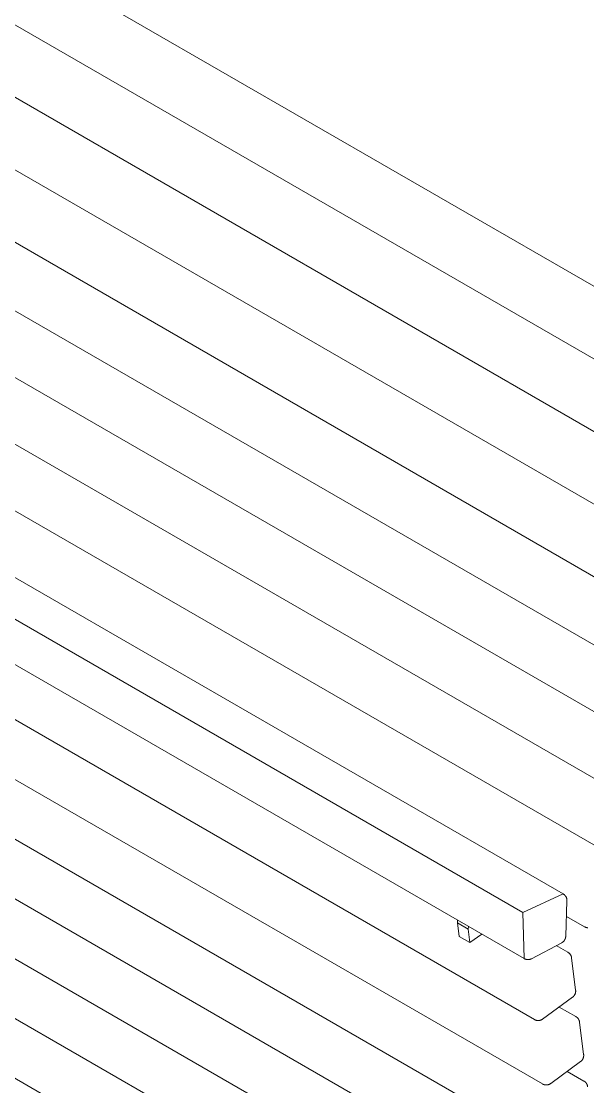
# Model space of a CAD drawing. Header units: millimetres. Extents: x -273 to 4197, y -77 to 2867.
# Drawn here: x 3436 to 3808, y 847 to 1547 of the extents above; entities that cross this region are included whole.
import ezdxf

# ---------------------------------------------------------------- set-up
doc = ezdxf.new("R2010")
doc.units = ezdxf.units.MM
doc.layers.add('ZANO_R', color=7, linetype='Continuous', lineweight=0)

msp = doc.modelspace()

# ---------------------------------------------------------------- linework, layer by layer
at = {"layer": 'ZANO_R'}
for p, q in [((2881.03, 1910.39), (4146.75, 1179.63)), ((2841.47, 1885.62), (4107.19, 1154.85)), ((2801.9, 1860.85), (4067.62, 1130.08)), ((2762.34, 1836.07), (4028.06, 1105.31)), ((2722.78, 1811.3), (3988.5, 1080.54)), ((2684.6, 1788.3), (3950.33, 1057.53)), ((2645.04, 1767.39), (3910.76, 1036.62)), ((2605.48, 1746.47), (3871.2, 1015.71)), ((2565.92, 1725.56), (3831.64, 994.8)), ((2526.35, 1704.65), (3792.07, 973.89)), ((2499.84, 1692.52), (3765.56, 961.76)), ((3766.46, 931.45), (2500.74, 1662.21)), ((3773.15, 891.43), (2507.43, 1622.19)), ((3778.42, 849.15), (2512.69, 1579.91)), ((3783.68, 806.87), (2517.96, 1537.64)), ((3788.95, 764.59), (2523.23, 1495.36)), ((3794.21, 722.32), (2528.49, 1453.08)), ((3799.48, 680.04), (2533.76, 1410.8)), ((3804.74, 637.76), (2539.02, 1368.53)), ((3765.56, 961.76), (3792.07, 973.89)), ((3792.07, 973.89), (3792.22, 973.8)), ((3792.22, 973.8), (3792.36, 973.71)), ((3792.36, 973.71), (3792.5, 973.61)), ((3792.5, 973.61), (3792.64, 973.51)), ((3792.64, 973.51), (3792.77, 973.41)), ((3792.77, 973.41), (3792.9, 973.3)), ((3792.9, 973.3), (3793.02, 973.18)), ((3793.02, 973.18), (3793.14, 973.06)), ((3793.14, 973.06), (3793.26, 972.94)), ((3793.26, 972.94), (3793.37, 972.81)), ((3793.37, 972.81), (3793.48, 972.68)), ((3793.48, 972.68), (3793.58, 972.55)), ((3793.58, 972.55), (3793.68, 972.41)), ((3793.68, 972.41), (3793.78, 972.27)), ((3794.57, 969.38), (3793.74, 946.06)), ((3793.78, 972.27), (3793.86, 972.13)), ((3793.86, 972.13), (3793.95, 971.98)), ((3793.95, 971.98), (3794.03, 971.83)), ((3794.03, 971.83), (3794.1, 971.68)), ((3794.1, 971.68), (3794.17, 971.53)), ((3794.17, 971.53), (3794.24, 971.37)), ((3794.24, 971.37), (3794.29, 971.21)), ((3794.29, 971.21), (3794.35, 971.05)), ((3794.35, 971.05), (3794.4, 970.89)), ((3794.4, 970.89), (3794.44, 970.72)), ((3794.44, 970.72), (3794.47, 970.56)), ((3794.47, 970.56), (3794.5, 970.39)), ((3794.5, 970.39), (3794.53, 970.22)), ((3794.53, 970.22), (3794.55, 970.06)), ((3794.55, 970.06), (3794.56, 969.89)), ((3794.56, 969.89), (3794.57, 969.72)), ((3794.57, 969.72), (3794.57, 969.55)), ((3794.57, 969.55), (3794.57, 969.38)), ((3766.46, 931.45), (3765.56, 961.76)), ((3806.02, 952.36), (3794.21, 959.18)), ((3722.74, 954.83), (3722.81, 956.65)), ((3723.8, 945.99), (3722.74, 954.83)), ((3722.74, 954.83), (3729.81, 950.74)), ((3729.81, 950.74), (3729.88, 952.57)), ((3806.17, 952.28), (3806.02, 952.36)), ((3806.33, 952.2), (3806.17, 952.28)), ((3806.49, 952.12), (3806.33, 952.2)), ((3806.65, 952.05), (3806.49, 952.12)), ((3806.81, 951.99), (3806.65, 952.05)), ((3806.97, 951.94), (3806.81, 951.99)), ((3807.14, 951.88), (3806.97, 951.94)), ((3807.31, 951.84), (3807.14, 951.88)), ((3807.48, 951.8), (3807.31, 951.84)), ((3807.65, 951.77), (3807.48, 951.8)), ((3807.82, 951.74), (3807.65, 951.77)), ((3807.99, 951.72), (3807.82, 951.74)), ((3808.17, 951.7), (3807.99, 951.72)), ((3723.8, 945.99), (3730.87, 941.91)), ((3730.87, 941.91), (3729.81, 950.74)), ((3738.57, 947.55), (3730.87, 941.91)), ((3793.39, 944.41), (3793.33, 944.25)), ((3793.45, 944.57), (3793.39, 944.41)), ((3793.51, 944.73), (3793.45, 944.57)), ((3793.55, 944.89), (3793.51, 944.73)), ((3793.6, 945.05), (3793.55, 944.89)), ((3793.63, 945.22), (3793.6, 945.05)), ((3793.67, 945.38), (3793.63, 945.22)), ((3793.69, 945.55), (3793.67, 945.38)), ((3793.71, 945.72), (3793.69, 945.55)), ((3793.73, 945.89), (3793.71, 945.72)), ((3793.74, 946.06), (3793.73, 945.89)), ((3791.08, 941.81), (3771.29, 931.36)), ((3787.57, 939.96), (3795.14, 935.6)), ((3791.22, 941.9), (3791.08, 941.81)), ((3791.37, 941.98), (3791.22, 941.9)), ((3791.51, 942.07), (3791.37, 941.98)), ((3791.65, 942.17), (3791.51, 942.07)), ((3791.79, 942.27), (3791.65, 942.17)), ((3791.92, 942.38), (3791.79, 942.27)), ((3792.05, 942.49), (3791.92, 942.38)), ((3792.17, 942.6), (3792.05, 942.49)), ((3792.29, 942.72), (3792.17, 942.6)), ((3792.41, 942.84), (3792.29, 942.72)), ((3792.52, 942.97), (3792.41, 942.84)), ((3792.63, 943.1), (3792.52, 942.97)), ((3792.73, 943.23), (3792.63, 943.1)), ((3792.83, 943.37), (3792.73, 943.23)), ((3792.93, 943.51), (3792.83, 943.37)), ((3793.02, 943.65), (3792.93, 943.51)), ((3793.1, 943.8), (3793.02, 943.65)), ((3793.18, 943.95), (3793.1, 943.8)), ((3793.26, 944.1), (3793.18, 943.95)), ((3793.33, 944.25), (3793.26, 944.1)), ((3766.61, 931.36), (3766.46, 931.45)), ((3766.76, 931.29), (3766.61, 931.36)), ((3766.92, 931.21), (3766.76, 931.29)), ((3767.08, 931.14), (3766.92, 931.21)), ((3767.25, 931.08), (3767.08, 931.14)), ((3767.41, 931.02), (3767.25, 931.08)), ((3767.58, 930.97), (3767.41, 931.02)), ((3767.74, 930.93), (3767.58, 930.97)), ((3767.91, 930.89), (3767.74, 930.93)), ((3768.08, 930.86), (3767.91, 930.89)), ((3768.26, 930.83), (3768.08, 930.86)), ((3768.43, 930.81), (3768.26, 930.83)), ((3768.6, 930.79), (3768.43, 930.81)), ((3768.78, 930.78), (3768.6, 930.79)), ((3768.95, 930.78), (3768.78, 930.78)), ((3769.13, 930.78), (3768.95, 930.78)), ((3769.3, 930.79), (3769.13, 930.78)), ((3769.47, 930.81), (3769.3, 930.79)), ((3769.65, 930.83), (3769.47, 930.81)), ((3769.82, 930.85), (3769.65, 930.83)), ((3769.99, 930.89), (3769.82, 930.85)), ((3770.16, 930.93), (3769.99, 930.89)), ((3770.33, 930.97), (3770.16, 930.93)), ((3770.49, 931.02), (3770.33, 930.97)), ((3770.66, 931.08), (3770.49, 931.02)), ((3770.82, 931.14), (3770.66, 931.08)), ((3770.98, 931.21), (3770.82, 931.14)), ((3771.14, 931.28), (3770.98, 931.21)), ((3771.29, 931.36), (3771.14, 931.28)), ((3795.14, 935.6), (3795.29, 935.51)), ((3795.29, 935.51), (3795.43, 935.42)), ((3795.43, 935.42), (3795.57, 935.32)), ((3795.57, 935.32), (3795.71, 935.21)), ((3795.71, 935.21), (3795.84, 935.11)), ((3795.84, 935.11), (3795.97, 935)), ((3795.97, 935), (3796.1, 934.88)), ((3796.1, 934.88), (3796.22, 934.76)), ((3796.22, 934.76), (3796.33, 934.64)), ((3796.33, 934.64), (3796.45, 934.51)), ((3796.45, 934.51), (3796.56, 934.37)), ((3796.56, 934.37), (3796.66, 934.24)), ((3796.66, 934.24), (3796.76, 934.1)), ((3796.76, 934.1), (3796.85, 933.96)), ((3796.85, 933.96), (3796.94, 933.81)), ((3796.94, 933.81), (3797.03, 933.66)), ((3797.03, 933.66), (3797.11, 933.51)), ((3797.11, 933.51), (3797.18, 933.36)), ((3797.18, 933.36), (3797.25, 933.2)), ((3797.25, 933.2), (3797.31, 933.04)), ((3797.31, 933.04), (3797.37, 932.88)), ((3797.37, 932.88), (3797.42, 932.72)), ((3797.42, 932.72), (3797.47, 932.55)), ((3797.47, 932.55), (3797.51, 932.39)), ((3797.51, 932.39), (3797.55, 932.22)), ((3797.55, 932.22), (3797.58, 932.05)), ((3797.58, 932.05), (3797.6, 931.88)), ((3797.6, 931.88), (3800.23, 910.75)), ((3800.22, 909.38), (3800.19, 909.21)), ((3800.24, 909.55), (3800.22, 909.38)), ((3800.23, 910.75), (3800.25, 910.57)), ((3800.26, 909.72), (3800.24, 909.55)), ((3800.25, 910.57), (3800.27, 910.4)), ((3800.27, 909.89), (3800.26, 909.72)), ((3800.27, 910.4), (3800.27, 910.23)), ((3800.27, 910.23), (3800.27, 910.06)), ((3800.27, 910.06), (3800.27, 909.89)), ((3798.23, 906.09), (3778.6, 891.72)), ((3798.36, 906.2), (3798.23, 906.09)), ((3798.5, 906.3), (3798.36, 906.2)), ((3798.63, 906.42), (3798.5, 906.3)), ((3798.75, 906.53), (3798.63, 906.42)), ((3798.87, 906.66), (3798.75, 906.53)), ((3798.99, 906.78), (3798.87, 906.66)), ((3799.1, 906.91), (3798.99, 906.78)), ((3799.21, 907.04), (3799.1, 906.91)), ((3799.31, 907.18), (3799.21, 907.04)), ((3799.41, 907.32), (3799.31, 907.18)), ((3799.5, 907.46), (3799.41, 907.32)), ((3799.59, 907.61), (3799.5, 907.46)), ((3799.68, 907.76), (3799.59, 907.61)), ((3799.76, 907.91), (3799.68, 907.76)), ((3799.83, 908.07), (3799.76, 907.91)), ((3799.9, 908.22), (3799.83, 908.07)), ((3799.96, 908.38), (3799.9, 908.22)), ((3800.02, 908.55), (3799.96, 908.38)), ((3800.07, 908.71), (3800.02, 908.55)), ((3800.11, 908.87), (3800.07, 908.71)), ((3800.15, 909.04), (3800.11, 908.87)), ((3800.19, 909.21), (3800.15, 909.04)), ((3789.43, 899.65), (3800.41, 893.32)), ((3773.3, 891.34), (3773.15, 891.43)), ((3773.45, 891.27), (3773.3, 891.34)), ((3773.6, 891.2), (3773.45, 891.27)), ((3773.76, 891.13), (3773.6, 891.2)), ((3773.92, 891.07), (3773.76, 891.13)), ((3774.08, 891.01), (3773.92, 891.07)), ((3774.24, 890.96), (3774.08, 891.01)), ((3774.4, 890.92), (3774.24, 890.96)), ((3774.57, 890.88), (3774.4, 890.92)), ((3774.74, 890.84), (3774.57, 890.88)), ((3774.9, 890.81), (3774.74, 890.84)), ((3775.07, 890.79), (3774.9, 890.81)), ((3775.24, 890.77), (3775.07, 890.79)), ((3775.41, 890.76), (3775.24, 890.77)), ((3775.58, 890.76), (3775.41, 890.76)), ((3775.75, 890.76), (3775.58, 890.76)), ((3775.92, 890.76), (3775.75, 890.76)), ((3776.09, 890.78), (3775.92, 890.76)), ((3776.26, 890.79), (3776.09, 890.78)), ((3776.43, 890.82), (3776.26, 890.79)), ((3776.6, 890.85), (3776.43, 890.82)), ((3776.76, 890.88), (3776.6, 890.85)), ((3776.93, 890.92), (3776.76, 890.88)), ((3777.09, 890.97), (3776.93, 890.92)), ((3777.25, 891.02), (3777.09, 890.97)), ((3777.41, 891.08), (3777.25, 891.02)), ((3777.57, 891.14), (3777.41, 891.08)), ((3777.73, 891.21), (3777.57, 891.14)), ((3777.88, 891.28), (3777.73, 891.21)), ((3778.03, 891.36), (3777.88, 891.28)), ((3778.18, 891.44), (3778.03, 891.36)), ((3778.32, 891.53), (3778.18, 891.44)), ((3778.47, 891.63), (3778.32, 891.53)), ((3778.6, 891.72), (3778.47, 891.63)), ((3800.41, 893.32), (3800.55, 893.23)), ((3800.55, 893.23), (3800.7, 893.14)), ((3800.7, 893.14), (3800.84, 893.04)), ((3800.84, 893.04), (3800.97, 892.94)), ((3800.97, 892.94), (3801.11, 892.83)), ((3801.11, 892.83), (3801.24, 892.72)), ((3801.24, 892.72), (3801.36, 892.6)), ((3801.36, 892.6), (3801.48, 892.48)), ((3801.48, 892.48), (3801.6, 892.36)), ((3801.6, 892.36), (3801.71, 892.23)), ((3801.71, 892.23), (3801.82, 892.1)), ((3801.82, 892.1), (3801.93, 891.96)), ((3801.93, 891.96), (3802.03, 891.82)), ((3802.03, 891.82), (3802.12, 891.68)), ((3802.12, 891.68), (3802.21, 891.53)), ((3802.21, 891.53), (3802.29, 891.39)), ((3802.29, 891.39), (3802.37, 891.23)), ((3802.37, 891.23), (3802.45, 891.08)), ((3802.45, 891.08), (3802.52, 890.92)), ((3802.52, 890.92), (3802.58, 890.77)), ((3802.58, 890.77), (3802.64, 890.6)), ((3802.64, 890.6), (3802.69, 890.44)), ((3802.69, 890.44), (3802.74, 890.28)), ((3802.74, 890.28), (3802.78, 890.11)), ((3802.78, 890.11), (3802.81, 889.94)), ((3802.81, 889.94), (3802.84, 889.78)), ((3802.84, 889.78), (3802.87, 889.61)), ((3802.87, 889.61), (3805.5, 868.47)), ((3805.5, 868.47), (3805.52, 868.3)), ((3805.52, 867.44), (3805.51, 867.27)), ((3805.52, 868.3), (3805.53, 868.13)), ((3805.53, 867.61), (3805.52, 867.44)), ((3805.53, 868.13), (3805.54, 867.96)), ((3805.54, 867.78), (3805.53, 867.61)), ((3805.54, 867.96), (3805.54, 867.78)), ((3803.49, 863.82), (3783.87, 849.45)), ((3803.63, 863.92), (3803.49, 863.82)), ((3803.76, 864.03), (3803.63, 863.92)), ((3803.89, 864.14), (3803.76, 864.03)), ((3804.02, 864.26), (3803.89, 864.14)), ((3804.14, 864.38), (3804.02, 864.26)), ((3804.25, 864.5), (3804.14, 864.38)), ((3804.37, 864.63), (3804.25, 864.5)), ((3804.47, 864.77), (3804.37, 864.63)), ((3804.58, 864.9), (3804.47, 864.77)), ((3804.68, 865.04), (3804.58, 864.9)), ((3804.77, 865.19), (3804.68, 865.04)), ((3804.86, 865.33), (3804.77, 865.19)), ((3804.94, 865.48), (3804.86, 865.33)), ((3805.02, 865.64), (3804.94, 865.48)), ((3805.09, 865.79), (3805.02, 865.64)), ((3805.16, 865.95), (3805.09, 865.79)), ((3805.23, 866.11), (3805.16, 865.95)), ((3805.28, 866.27), (3805.23, 866.11)), ((3805.33, 866.43), (3805.28, 866.27)), ((3805.38, 866.6), (3805.33, 866.43)), ((3805.42, 866.76), (3805.38, 866.6)), ((3805.45, 866.93), (3805.42, 866.76)), ((3805.48, 867.1), (3805.45, 866.93)), ((3805.51, 867.27), (3805.48, 867.1)), ((3794.7, 857.38), (3805.67, 851.04)), ((3778.56, 849.07), (3778.42, 849.15)), ((3778.72, 848.99), (3778.56, 849.07)), ((3778.87, 848.92), (3778.72, 848.99)), ((3779.03, 848.85), (3778.87, 848.92)), ((3779.18, 848.79), (3779.03, 848.85)), ((3779.34, 848.73), (3779.18, 848.79)), ((3779.51, 848.68), (3779.34, 848.73)), ((3779.67, 848.64), (3779.51, 848.68)), ((3779.84, 848.6), (3779.67, 848.64)), ((3780, 848.56), (3779.84, 848.6)), ((3780.17, 848.54), (3780, 848.56)), ((3780.34, 848.51), (3780.17, 848.54)), ((3780.51, 848.5), (3780.34, 848.51)), ((3780.68, 848.49), (3780.51, 848.5)), ((3780.85, 848.48), (3780.68, 848.49)), ((3781.02, 848.48), (3780.85, 848.48)), ((3781.19, 848.49), (3781.02, 848.48)), ((3781.36, 848.5), (3781.19, 848.49)), ((3781.53, 848.52), (3781.36, 848.5)), ((3781.69, 848.54), (3781.53, 848.52)), ((3781.86, 848.57), (3781.69, 848.54)), ((3782.03, 848.61), (3781.86, 848.57)), ((3782.19, 848.65), (3782.03, 848.61)), ((3782.36, 848.69), (3782.19, 848.65)), ((3782.52, 848.74), (3782.36, 848.69)), ((3782.68, 848.8), (3782.52, 848.74)), ((3782.84, 848.86), (3782.68, 848.8)), ((3782.99, 848.93), (3782.84, 848.86)), ((3783.14, 849), (3782.99, 848.93)), ((3783.3, 849.08), (3783.14, 849)), ((3783.44, 849.17), (3783.3, 849.08)), ((3783.59, 849.25), (3783.44, 849.17)), ((3783.73, 849.35), (3783.59, 849.25)), ((3783.87, 849.45), (3783.73, 849.35)), ((3805.67, 851.04), (3805.82, 850.95)), ((3805.82, 850.95), (3805.96, 850.86)), ((3805.96, 850.86), (3806.1, 850.76)), ((3806.1, 850.76), (3806.24, 850.66)), ((3806.24, 850.66), (3806.37, 850.55)), ((3806.37, 850.55), (3806.5, 850.44)), ((3806.5, 850.44), (3806.63, 850.32)), ((3806.63, 850.32), (3806.75, 850.2)), ((3806.75, 850.2), (3806.87, 850.08)), ((3806.87, 850.08), (3806.98, 849.95)), ((3806.98, 849.95), (3807.09, 849.82)), ((3807.09, 849.82), (3807.19, 849.68)), ((3807.19, 849.68), (3807.29, 849.55)), ((3807.29, 849.55), (3807.39, 849.4)), ((3807.39, 849.4), (3807.47, 849.26)), ((3807.47, 849.26), (3807.56, 849.11)), ((3807.56, 849.11), (3807.64, 848.96)), ((3807.64, 848.96), (3807.71, 848.8)), ((3807.71, 848.8), (3807.78, 848.65)), ((3807.78, 848.65), (3807.85, 848.49)), ((3807.85, 848.49), (3807.9, 848.33)), ((3807.9, 848.33), (3807.96, 848.16)), ((3807.96, 848.16), (3808, 848)), ((3808, 848), (3808.04, 847.83)), ((3808.04, 847.83), (3808.08, 847.67)), ((3808.08, 847.67), (3808.11, 847.5)), ((3808.11, 847.5), (3808.13, 847.33))]:
    msp.add_line(p, q, dxfattribs=at)

doc.saveas('drawing.dxf')
